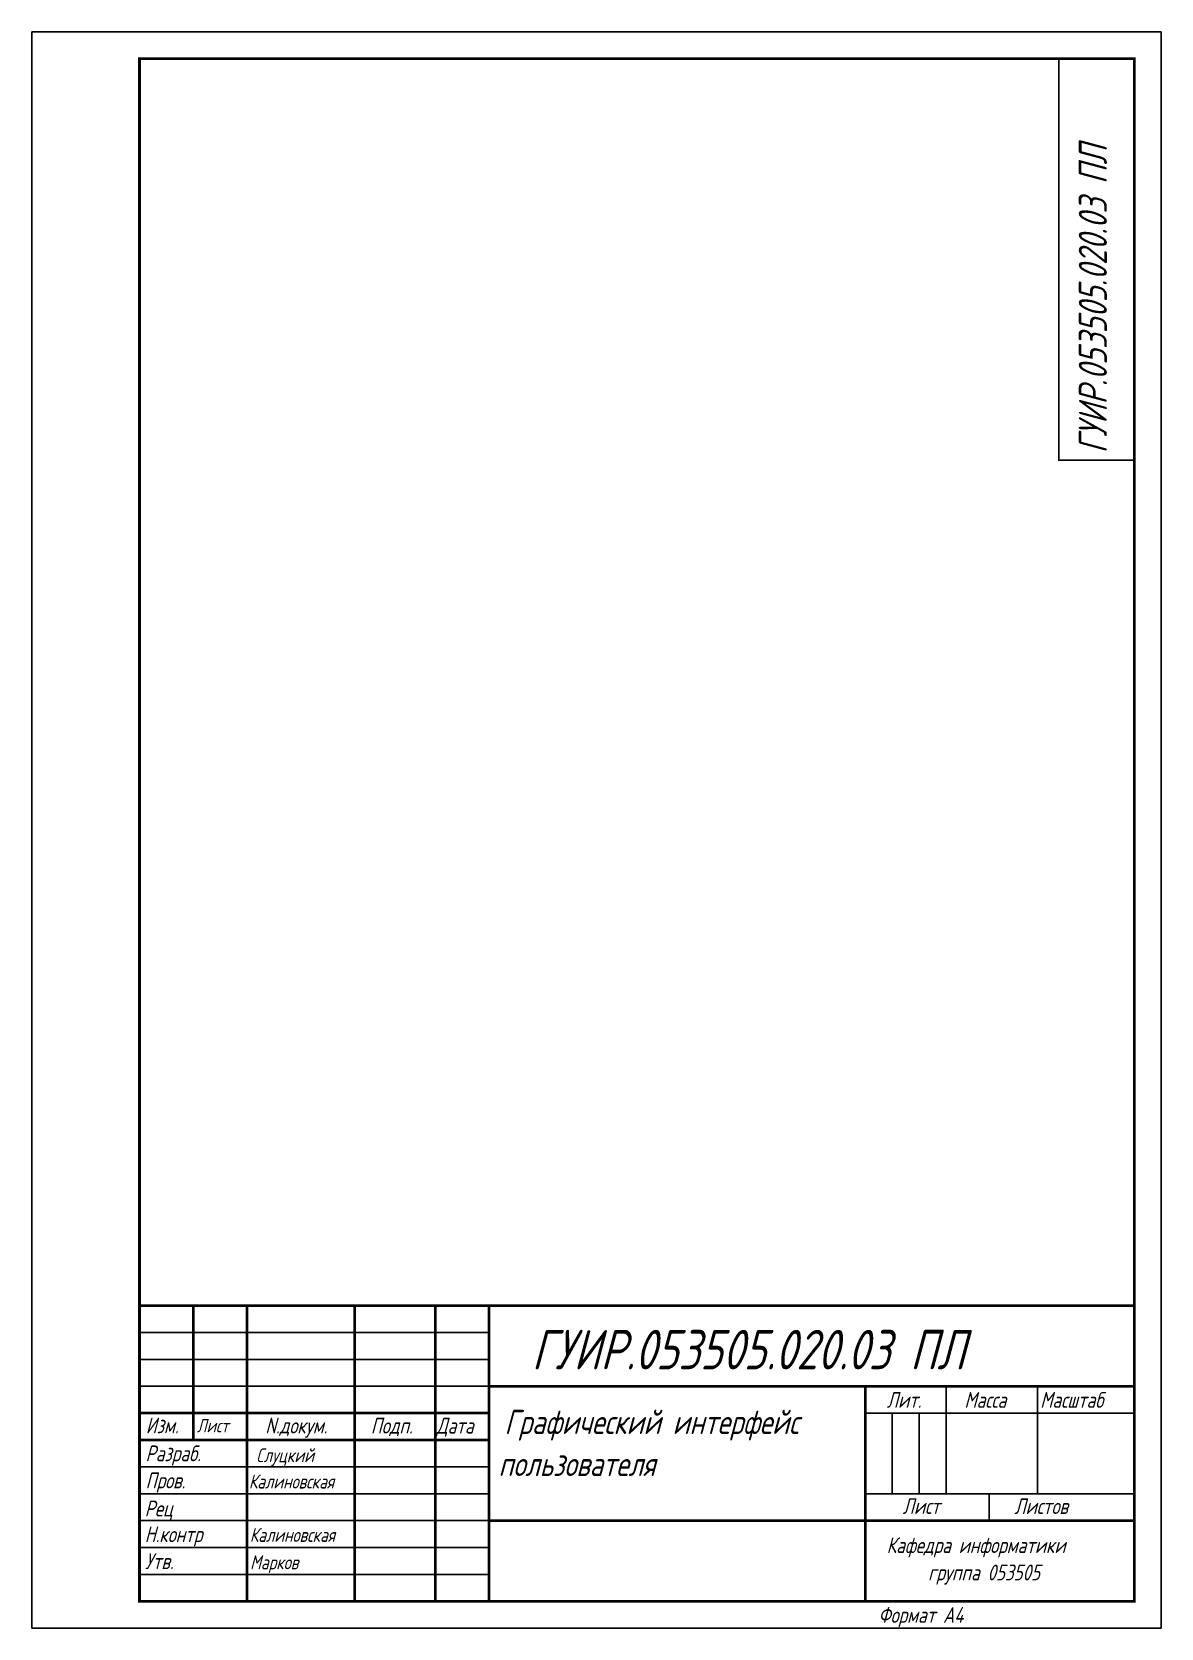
# Model space of a CAD drawing. Header units: millimetres. Extents: x -394 to 323, y 980 to 1397.
# Drawn here: x 113.1 to 323.1, y 1099.5 to 1396.5 of the extents above; entities outside this region: 1.
import ezdxf

# ---------------------------------------------------------------- set-up
doc = ezdxf.new("R2010")
doc.units = ezdxf.units.MM
doc.layers.add('Sensor', color=7, linetype='Continuous')
doc.layers.add('Линии', color=7, linetype='Continuous', lineweight=20)
doc.layers.add('Текст', color=7, linetype='Continuous', lineweight=25)
doc.styles.add('стиль1', font='romans.shx', dxfattribs={"width": 0.75, "oblique": 15, "height": 3.5})

msp = doc.modelspace()

# ---------------------------------------------------------------- linework, layer by layer
for p, q in [((198.13, 1154.51), (133.13, 1154.51)), ((198.13, 1149.51), (133.13, 1149.51)), ((198.13, 1144.51), (133.13, 1144.51)), ((283.13, 1144.51), (283.13, 1139.51)), ((300.13, 1144.51), (300.13, 1139.51)), ((268.13, 1139.51), (318.13, 1139.51)), ((273.13, 1139.51), (273.13, 1124.51)), ((278.13, 1139.51), (278.13, 1124.51)), ((283.13, 1139.51), (283.13, 1124.51)), ((300.13, 1139.51), (300.13, 1124.51)), ((198.13, 1129.51), (133.13, 1129.51)), ((198.13, 1124.51), (133.13, 1124.51)), ((268.13, 1124.51), (318.13, 1124.51)), ((291.13, 1124.51), (291.13, 1119.51)), ((198.13, 1119.51), (133.13, 1119.51)), ((198.13, 1114.51), (133.13, 1114.51)), ((198.13, 1109.51), (133.13, 1109.51))]:
    msp.add_line(p, q)
at = {"const_width": 0.5}
for points in [[(318.13, 1159.51), (133.13, 1159.51), (133.13, 1104.51)], [(143.13, 1159.51), (143.13, 1134.51)], [(153.13, 1159.51), (153.13, 1104.51)], [(173.13, 1104.51), (173.13, 1159.51)], [(188.13, 1159.51), (188.13, 1104.51)], [(198.13, 1104.51), (198.13, 1159.51)], [(318.13, 1144.51), (198.13, 1144.51)], [(268.13, 1104.51), (268.13, 1144.51)], [(198.13, 1139.51), (133.13, 1139.51)], [(198.13, 1134.51), (133.13, 1134.51)], [(318.13, 1119.51), (198.13, 1119.51)]]:
    msp.add_lwpolyline(points, dxfattribs=at)
msp.add_lwpolyline([(-394.34, 993.94), (-345.33, 993.94), (-345.35, 979.96), (-394.37, 979.96)], close=True)
at = {"layer": 'Sensor'}
for p, q in [((304.13, 1316.81), (304.13, 1391.51)), ((304.01, 1316.81), (318.01, 1316.81))]:
    msp.add_line(p, q, dxfattribs=at)
at = {"layer": 'Линии'}
msp.add_line((133.13, 1376.51), (133.13, 1368.51), dxfattribs=at)
at = {"layer": 'Текст'}
msp.add_lwpolyline([(113.13, 1389.51), (113.13, 1099.51), (323.13, 1099.51), (323.13, 1396.51), (113.13, 1396.51)], close=True, dxfattribs=at)
at = {"layer": 'Текст', "const_width": 0.5}
msp.add_lwpolyline([(133.13, 1104.51), (133.13, 1391.51), (318.13, 1391.51), (318.13, 1104.51)], close=True, dxfattribs=at)

# ---------------------------------------------------------------- texts
at = {"layer": 'Sensor', "style": 'стиль1', "oblique": 15, "width": 0.75}
msp.add_text('ГУИР.053505.020.03 ПЛ ', height=5.2255, rotation=90, dxfattribs=at).set_placement((313.05, 1318.08))
at = {"layer": 'Текст', "style": 'стиль1', "oblique": 15, "width": 0.75}
for s, height, p in [('ГУИР.053505.020.03 ПЛ ', 7.3365, (206.07, 1147.66)), ('Масштаб', 2.935, (300.65, 1140.51)), ('Лит.', 2.935, (272.11, 1140.51)), ('Масса', 2.935, (286.55, 1140.51)), ('Изм.', 2.935, (134.3, 1135.76)), ('Лист', 2.5, (143.81, 1135.94)), ('N.докум.', 2.935, (156.53, 1135.73)), ('Подп.', 2.935, (176.15, 1135.71)), ('Дата', 2.935, (188.35, 1135.71)), ('Графический интерфейс', 4.5, (201.01, 1135.62)), ('Разраб.', 2.935, (134.25, 1130.55)), ('пользователя', 4.5, (199.9, 1127.8)), ('Пров.', 2.935, (134.26, 1125.51)), ('Рец', 2.935, (134.1, 1120.3)), ('Лист ', 2.935, (275.07, 1120.75)), ('Листов ', 2.935, (295.84, 1120.73)), ('Н.контр', 2.935, (134.1, 1115.5)), ('Утв.', 2.935, (134.18, 1110.49)), ('Формат А4', 2.935, (270.55, 1100.49))]:
    msp.add_text(s, height=height, dxfattribs=at).set_placement(p)
at = {"layer": 'Текст', "color": 7, "style": 'стиль1', "oblique": 15, "width": 0.75}
for s, height, p in [('Слуцкий', 2.6, (154.84, 1130.38)), ('Калиновская', 2.6, (153.47, 1125.48)), ('Калиновская', 2.6, (153.65, 1115.55)), ('Кафедра информатики', 2.9346, (272.09, 1113.47)), ('Марков', 2.6, (153.7, 1110.45)), ('группа 053505', 2.9346, (279.8, 1108.39))]:
    msp.add_text(s, height=height, dxfattribs=at).set_placement(p)

doc.saveas('drawing.dxf')
